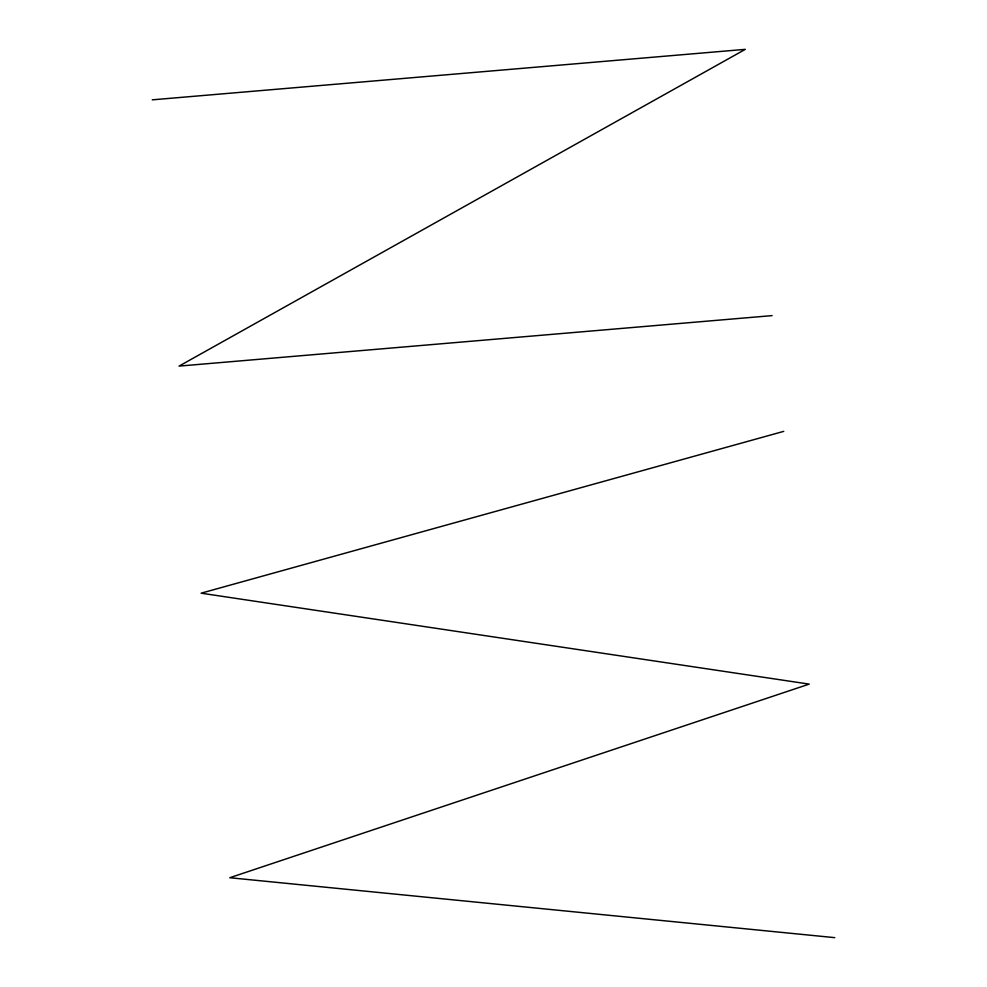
<?xml version="1.0" encoding="UTF-8"?>
<svg xmlns="http://www.w3.org/2000/svg" width="987" height="987" viewBox="0 0 987 987"><rect width="100%" height="100%" fill="white"/><g stroke="black" fill="none" stroke-linecap="round" stroke-linejoin="round"><path stroke-width="1.48" d="M783.764 431.356L201.126 593.187L809.204 684.114L229.774 877.727L834.743 937.65M152.257 99.835L745.296 49.35L179.066 366.103L772.105 315.618"/></g></svg>
